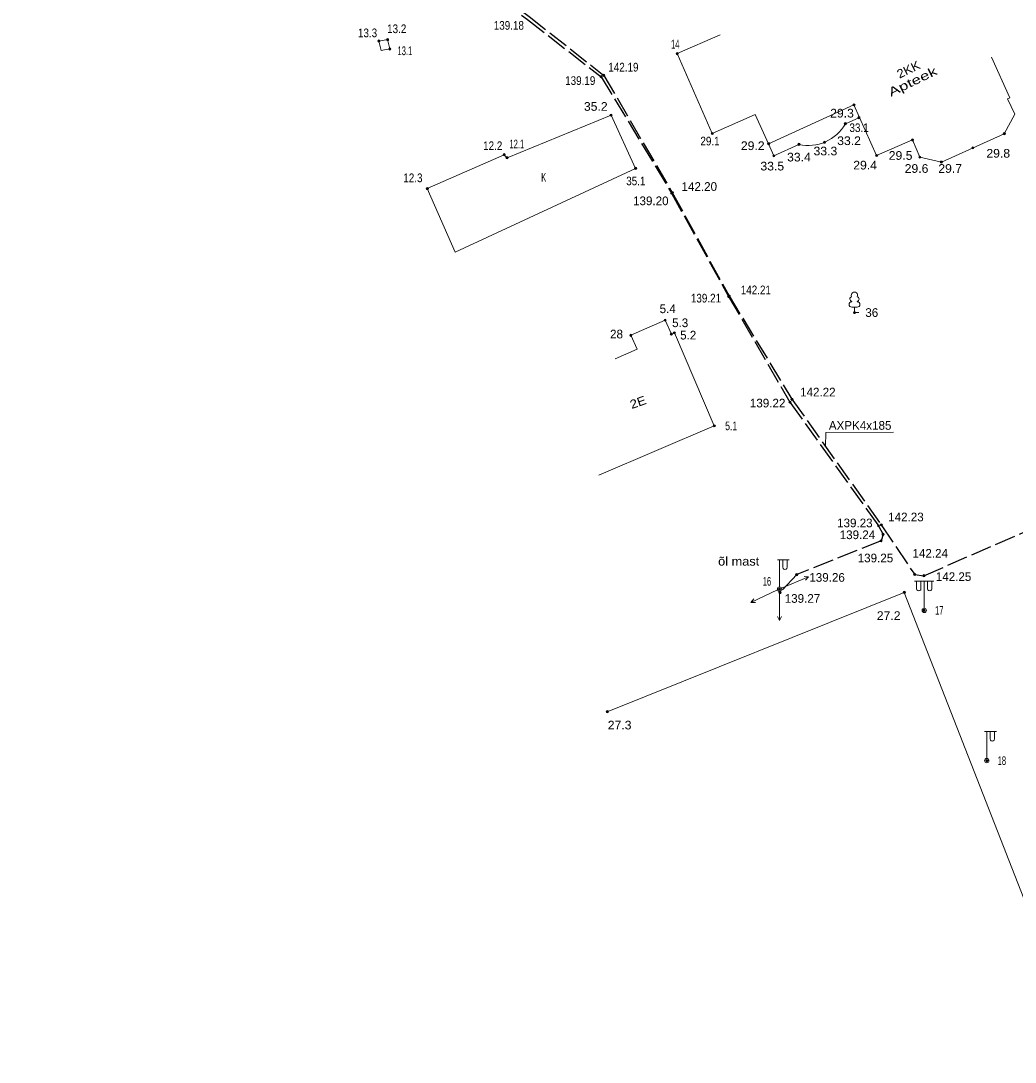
# Model space of a CAD drawing. Extents: x 641354 to 641652, y 6455764 to 6456197.
# Drawn here: x 641514.5 to 641606.1, y 6455927.2 to 6456023.2 of the extents above; entities that cross this region are included whole.
import ezdxf
from ezdxf.enums import TextEntityAlignment as Align

# ---------------------------------------------------------------- set-up
doc = ezdxf.new("R2010")
doc.units = 0
doc.header["$LTSCALE"] = 0.32
doc.header["$PDMODE"] = 32
doc.header["$PDSIZE"] = 0.16
doc.linetypes.add('LONG_DASHED', pattern=[7.5, 6, -1.5])
for name, color, linetype, lineweight in [('1', 7, 'Continuous', 13), ('10', 7, 'Continuous', 13), ('11', 7, 'Continuous', 13), ('12', 7, 'Continuous', 13), ('2', 7, 'Continuous', 13), ('21', 7, 'LONG_DASHED', 25), ('28', 7, 'Continuous', 13), ('54', 7, 'Continuous', 13), ('57', 7, 'Continuous', 13)]:
    doc.layers.add(name, color=color, linetype=linetype, lineweight=lineweight)
doc.layers.add('49', color=7, linetype='Continuous')
doc.layers.add('62', color=7, linetype='Continuous')

msp = doc.modelspace()

# ---------------------------------------------------------------- hatches: boundary and pattern name
at = {"layer": '54'}
for points in [[(641547.57, 6456021.35, 1), (641547.37, 6456021.35, 1)], [(641548.37, 6456021.48, 1), (641548.17, 6456021.48, 1)], [(641548.58, 6456020.62, 1), (641548.38, 6456020.62, 1)], [(641575.07, 6456020.19, 1), (641574.87, 6456020.19, 1)], [(641568.06, 6456018.06, 1), (641567.86, 6456018.06, 1)], [(641568.31, 6456018.18, 1), (641568.11, 6456018.18, 1)], [(641591.36, 6456015.47, 1), (641591.16, 6456015.47, 1)], [(641568.97, 6456014.51, 1), (641568.77, 6456014.51, 1)], [(641590.57, 6456013.73, 1), (641590.37, 6456013.73, 1)], [(641591.82, 6456014.28, 1), (641591.62, 6456014.28, 1)], [(641578.3, 6456012.83, 1), (641578.1, 6456012.83, 1)], [(641605.22, 6456012.81, 1), (641605.02, 6456012.81, 1)], [(641583.5, 6456011.88, 1), (641583.3, 6456011.88, 1)], [(641586.29, 6456011.82, 1), (641586.09, 6456011.82, 1)], [(641588.65, 6456012.02, 1), (641588.45, 6456012.02, 1)], [(641596.76, 6456012.23, 1), (641596.56, 6456012.23, 1)], [(641602.32, 6456011.5, 1), (641602.12, 6456011.5, 1)], [(641559.12, 6456010.87, 1), (641558.92, 6456010.87, 1)], [(641559.38, 6456010.59, 1), (641559.18, 6456010.59, 1)], [(641583.98, 6456010.77, 1), (641583.78, 6456010.77, 1)], [(641593.45, 6456010.8, 1), (641593.25, 6456010.8, 1)], [(641597.44, 6456010.64, 1), (641597.24, 6456010.64, 1)], [(641571.24, 6456009.61, 1), (641571.04, 6456009.61, 1)], [(641599.42, 6456010.19, 1), (641599.22, 6456010.19, 1)], [(641552.03, 6456007.75, 1), (641551.83, 6456007.75, 1)], [(641574.55, 6456007.33, 1), (641574.35, 6456007.33, 1)], [(641574.62, 6456007.38, 1), (641574.42, 6456007.38, 1)], [(641579.81, 6455997.8, 1), (641579.61, 6455997.8, 1)], [(641579.86, 6455997.85, 1), (641579.66, 6455997.85, 1)], [(641591.41, 6455996.32, 1), (641591.21, 6455996.32, 1)], [(641573.96, 6455995.62, 1), (641573.76, 6455995.62, 1)], [(641570.8, 6455994.23, 1), (641570.6, 6455994.23, 1)], [(641574.53, 6455994.33, 1), (641574.33, 6455994.33, 1)], [(641574.81, 6455994.45, 1), (641574.61, 6455994.45, 1)], [(641585.46, 6455988.06, 1), (641585.26, 6455988.06, 1)], [(641585.65, 6455988.33, 1), (641585.45, 6455988.33, 1)], [(641578.49, 6455985.88, 1), (641578.29, 6455985.88, 1)], [(641593.63, 6455976.66, 1), (641593.43, 6455976.66, 1)], [(641593.88, 6455976.76, 1), (641593.68, 6455976.76, 1)], [(641593.86, 6455975.28, 1), (641593.66, 6455975.28, 1)], [(641594.05, 6455975.88, 1), (641593.85, 6455975.88, 1)], [(641586.09, 6455972.17, 1), (641585.89, 6455972.17, 1)], [(641596.96, 6455972.18, 1), (641596.76, 6455972.18, 1)], [(641597.82, 6455972.07, 1), (641597.62, 6455972.07, 1)], [(641584.5, 6455970.84, 1), (641584.3, 6455970.84, 1)], [(641584.54, 6455970.5, 1), (641584.34, 6455970.5, 1)], [(641596, 6455970.53, 1), (641595.8, 6455970.53, 1)], [(641597.84, 6455968.87, 1), (641597.64, 6455968.87, 1)], [(641568.62, 6455959.53, 1), (641568.42, 6455959.53, 1)], [(641603.61, 6455955.02, 1), (641603.41, 6455955.02, 1)]]:
    msp.add_hatch(color=256, dxfattribs=at).paths.add_polyline_path(points)

# ---------------------------------------------------------------- linework, layer by layer
at = {"layer": '1'}
for p, q in [((641578.94, 6456021.93), (641574.97, 6456020.19)), ((641578.2, 6456012.83), (641574.97, 6456020.19)), ((641603.94, 6456019.86), (641605.64, 6456016.11)), ((641583.4, 6456011.88), (641591.26, 6456015.47)), ((641605.41, 6456016.01), (641605.64, 6456016.11)), ((641605.41, 6456016.01), (641606.09, 6456014.6)), ((641559.28, 6456010.59), (641568.87, 6456014.51)), ((641571.14, 6456009.61), (641568.87, 6456014.51)), ((641582.17, 6456014.57), (641578.2, 6456012.83)), ((641582.17, 6456014.57), (641583.4, 6456011.88)), ((641606.09, 6456014.6), (641605.12, 6456012.81)), ((641605.12, 6456012.81), (641599.32, 6456010.19)), ((641554.51, 6456001.9), (641571.14, 6456009.61)), ((641554.51, 6456001.9), (641551.93, 6456007.75)), ((641570.7, 6455994.23), (641573.86, 6455995.62)), ((641567.76, 6455981.32), (641578.39, 6455985.88))]:
    msp.add_line(p, q, dxfattribs=at)
for points in [[(641591.26, 6456015.47), (641593.35, 6456010.8), (641596.66, 6456012.23), (641597.34, 6456010.64), (641599.32, 6456010.19)], [(641559.28, 6456010.59), (641559.02, 6456010.87), (641551.93, 6456007.75)], [(641578.39, 6455985.88), (641574.71, 6455994.45), (641574.43, 6455994.33), (641573.86, 6455995.62)], [(641570.7, 6455994.23), (641571.27, 6455992.94), (641569.26, 6455992.07)]]:
    msp.add_lwpolyline(points, dxfattribs=at)
at = {"layer": '10'}
for p, q in [((641591.06, 6455997.35), (641591.06, 6455997.32)), ((641591.56, 6455997.35), (641591.56, 6455997.32)), ((641591.56, 6455996.82), (641591.06, 6455996.82))]:
    msp.add_line(p, q, dxfattribs=at)
msp.add_lwpolyline([(641591.71, 6455996.32), (641591.31, 6455996.32), (641591.31, 6455996.82)], dxfattribs=at)
for centre, radius, start, end in [((641591.31, 6455997.92), 0.2915, 332.5799, 207.4201), ((641591.06, 6455997.07), 0.25, 90.00001, 270), ((641591.11, 6455997.57), 0.2236, 105.2441, 257.07903), ((641591.51, 6455997.57), 0.2236, 282.92097, 74.7559), ((641591.56, 6455997.07), 0.25, 270, 89.99999)]:
    msp.add_arc(centre, radius, start, end, dxfattribs=at)
at = {"layer": '11'}
for p, q in [((641584.2, 6455973.54), (641585.3, 6455973.54)), ((641584.4, 6455973.54), (641584.4, 6455971.04)), ((641584.7, 6455973.54), (641584.7, 6455972.84)), ((641585.1, 6455973.54), (641585.1, 6455972.84)), ((641597.94, 6455971.57), (641596.84, 6455971.57)), ((641597.04, 6455971.57), (641597.04, 6455970.87)), ((641597.44, 6455971.57), (641597.44, 6455970.87)), ((641597.54, 6455971.57), (641598.64, 6455971.57)), ((641597.74, 6455971.57), (641597.74, 6455969.07)), ((641597.74, 6455971.57), (641597.74, 6455969.07)), ((641598.04, 6455971.57), (641598.04, 6455970.87)), ((641598.44, 6455971.57), (641598.44, 6455970.87)), ((641603.31, 6455957.72), (641604.41, 6455957.72)), ((641603.51, 6455957.72), (641603.51, 6455955.22)), ((641603.81, 6455957.72), (641603.81, 6455957.02)), ((641604.21, 6455957.72), (641604.21, 6455957.02))]:
    msp.add_line(p, q, dxfattribs=at)
for centre in [(641584.4, 6455970.84), (641597.74, 6455968.87), (641597.74, 6455968.87), (641603.51, 6455955.02)]:
    msp.add_circle(centre, 0.2, dxfattribs=at)
for centre, start, end in [((641584.9, 6455972.8398), 179.93931, 0.0607), ((641597.24, 6455970.8698), 179.9393, 0.06069), ((641598.24, 6455970.8698), 179.93931, 0.0607), ((641604.01, 6455957.0198), 179.93931, 0.0607)]:
    msp.add_arc(centre, 0.2, start, end, dxfattribs=at)
at = {"layer": '12'}
for p, q in [((641584.58, 6455970.92), (641587.08, 6455971.96)), ((641584.22, 6455970.76), (641581.77, 6455969.61)), ((641584.4, 6455970.64), (641584.41, 6455967.94))]:
    msp.add_line(p, q, dxfattribs=at)
for points in [[(641586.67, 6455971.98), (641587.08, 6455971.96), (641586.8, 6455971.65)], [(641582.18, 6455969.6), (641581.77, 6455969.61), (641582.03, 6455969.93)], [(641584.59, 6455968.3), (641584.41, 6455967.94), (641584.23, 6455968.31)]]:
    msp.add_lwpolyline(points, dxfattribs=at)
msp.add_circle((641584.4, 6455970.84), 0.2, dxfattribs=at)
msp.add_circle((641584.4, 6455970.84), 0.2, dxfattribs=at)
msp.add_circle((641584.4, 6455970.84), 0.2, dxfattribs=at)
at = {"layer": '2'}
msp.add_line((641591.72, 6456014.28), (641590.47, 6456013.73), dxfattribs=at)
for points in [[(641548.48, 6456020.62), (641548.27, 6456021.48), (641547.47, 6456021.35)], [(641547.47, 6456021.35), (641547.68, 6456020.49), (641548.48, 6456020.62)], [(641586.19, 6456011.82), (641583.88, 6456010.77), (641583.4, 6456011.88)]]:
    msp.add_lwpolyline(points, dxfattribs=at)
msp.add_arc((641587.0555, 6456015.6309), 3.908, 257.20999, 330.89355, dxfattribs=at)
at = {"layer": '21'}
for points in [[(641507.41, 6456040.06), (641517.5, 6456037.76), (641525, 6456036.53), (641527.1, 6456036.7), (641529.1, 6456037.41), (641534.8, 6456039.68), (641536.8, 6456039.9), (641541.44, 6456038.64), (641546.83, 6456034.55), (641552.98, 6456029.56), (641561.18, 6456023.32), (641567.96, 6456018.06), (641574.45, 6456007.33), (641579.71, 6455997.8), (641585.36, 6455988.06), (641593.53, 6455976.66), (641593.95, 6455975.88), (641593.76, 6455975.28), (641585.99, 6455972.17), (641584.44, 6455970.5)], [(641507.48, 6456040.29), (641517.55, 6456038.01), (641525.02, 6456036.71), (641527.12, 6456036.87), (641529.03, 6456037.48), (641534.61, 6456040.1), (641536.85, 6456040.19), (641541.41, 6456038.81), (641546.88, 6456034.64), (641553.1, 6456029.66), (641561.33, 6456023.6), (641568.21, 6456018.18), (641574.52, 6456007.38), (641579.76, 6455997.85), (641585.55, 6455988.33), (641593.78, 6455976.76), (641596.86, 6455972.18), (641597.72, 6455972.07), (641607.19, 6455976.19), (641616.26, 6455979.99), (641620.19, 6455981.62), (641620.82, 6455981.25), (641621.46, 6455979.89)]]:
    msp.add_lwpolyline(points, dxfattribs=at)
at = {"layer": '21', "linetype": 'Continuous', "lineweight": 13}
msp.add_lwpolyline([(641588.64, 6455983.99), (641588.68, 6455985.28), (641594.91, 6455985.29)], dxfattribs=at)
at = {"layer": '28'}
msp.add_lwpolyline([(641612.82, 6455927.23), (641595.9, 6455970.53), (641568.52, 6455959.53)], dxfattribs=at)
at = {"layer": '54'}
for centre in [(641547.47, 6456021.35), (641548.27, 6456021.48), (641548.48, 6456020.62), (641574.97, 6456020.19), (641567.96, 6456018.06), (641568.21, 6456018.18), (641591.26, 6456015.47), (641568.87, 6456014.51), (641590.47, 6456013.73), (641591.72, 6456014.28), (641578.2, 6456012.83), (641605.12, 6456012.81), (641583.4, 6456011.88), (641586.19, 6456011.82), (641588.55, 6456012.02), (641596.66, 6456012.23), (641602.22, 6456011.5), (641559.02, 6456010.87), (641559.28, 6456010.59), (641583.88, 6456010.77), (641593.35, 6456010.8), (641597.34, 6456010.64), (641571.14, 6456009.61), (641599.32, 6456010.19), (641551.93, 6456007.75), (641574.45, 6456007.33), (641574.52, 6456007.38), (641579.71, 6455997.8), (641579.76, 6455997.85), (641591.31, 6455996.32), (641573.86, 6455995.62), (641570.7, 6455994.23), (641574.43, 6455994.33), (641574.71, 6455994.45), (641585.36, 6455988.06), (641585.55, 6455988.33), (641578.39, 6455985.88), (641593.53, 6455976.66), (641593.78, 6455976.76), (641593.76, 6455975.28), (641593.95, 6455975.88), (641585.99, 6455972.17), (641596.86, 6455972.18), (641597.72, 6455972.07), (641584.4, 6455970.84), (641584.44, 6455970.5), (641595.9, 6455970.53), (641597.74, 6455968.87), (641568.52, 6455959.53), (641603.51, 6455955.02)]:
    msp.add_circle(centre, 0.1, dxfattribs=at)
for p in [(641547.47, 6456021.35), (641548.27, 6456021.48), (641548.48, 6456020.62), (641574.97, 6456020.19), (641567.96, 6456018.06), (641568.21, 6456018.18), (641591.26, 6456015.47), (641568.87, 6456014.51), (641590.47, 6456013.73), (641591.72, 6456014.28), (641578.2, 6456012.83), (641605.12, 6456012.81), (641583.4, 6456011.88), (641586.19, 6456011.82), (641588.55, 6456012.02), (641596.66, 6456012.23), (641602.22, 6456011.5), (641559.02, 6456010.87), (641559.28, 6456010.59), (641583.88, 6456010.77), (641593.35, 6456010.8), (641597.34, 6456010.64), (641571.14, 6456009.61), (641599.32, 6456010.19), (641551.93, 6456007.75), (641574.45, 6456007.33), (641574.52, 6456007.38), (641579.71, 6455997.8), (641579.76, 6455997.85), (641591.31, 6455996.32), (641573.86, 6455995.62), (641570.7, 6455994.23), (641574.43, 6455994.33), (641574.71, 6455994.45), (641585.36, 6455988.06), (641585.55, 6455988.33), (641578.39, 6455985.88), (641593.53, 6455976.66), (641593.78, 6455976.76), (641593.76, 6455975.28), (641593.95, 6455975.88), (641585.99, 6455972.17), (641596.86, 6455972.18), (641597.72, 6455972.07), (641584.4, 6455970.84), (641584.44, 6455970.5), (641595.9, 6455970.53), (641597.74, 6455968.87), (641568.52, 6455959.53), (641603.51, 6455955.02)]:
    msp.add_point(p, dxfattribs=at)

# ---------------------------------------------------------------- texts
at = {"layer": '21'}
msp.add_text('AXPK4x185', height=0.8, dxfattribs=at).set_placement((641588.95, 6455985.52))
at = {"layer": '49', "width": 0.85}
for s, p in [('139.18', (641558.06, 6456022.39)), ('142.19', (641568.62, 6456018.54)), ('139.19', (641564.64, 6456017.3)), ('142.21', (641580.83, 6455998.01)), ('139.21', (641576.23, 6455997.25))]:
    msp.add_text(s, height=0.8, dxfattribs=at).set_placement(p)
at = {"layer": '49'}
for s, p in [('142.20', (641575.37, 6456007.54)), ('139.20', (641570.9, 6456006.22)), ('142.22', (641586.3, 6455988.59)), ('139.22', (641581.67, 6455987.58)), ('139.23', (641589.71, 6455976.53)), ('142.23', (641594.42, 6455977.08)), ('139.24', (641589.95, 6455975.44)), ('142.24', (641596.66, 6455973.73)), ('139.25', (641591.61, 6455973.3)), ('139.26', (641587.15, 6455971.51)), ('142.25', (641598.81, 6455971.58)), ('139.27', (641584.88, 6455969.57))]:
    msp.add_text(s, height=0.8, dxfattribs=at).set_placement(p)
at = {"layer": '57'}
for s, rotation, width, p in [('2KK', 25.83, 1.1, (641596.4607, 6456018.3641)), ('Apteek', 25.83, 1.45, (641596.8457, 6456017.2577)), ('2E', 19.366, 1.15, (641571.4874, 6455987.6751))]:
    msp.add_text(s, height=0.8, rotation=rotation, dxfattribs=dict(at, width=width)).set_placement(p, align=Align.CENTER)
at = {"layer": '57', "width": 0.65}
msp.add_text('K', height=0.8, dxfattribs=at).set_placement((641562.665, 6456008.39), align=Align.CENTER)
at = {"layer": '57', "width": 1.1}
msp.add_text('õl mast', height=0.8, dxfattribs=at).set_placement((641578.74, 6455973))
at = {"layer": '62'}
for s, width, p in [('13.3', 0.85, (641545.54, 6456021.7)), ('13.2', 0.85, (641548.23, 6456022.08)), ('14', 0.6, (641574.4, 6456020.66)), ('13.1', 0.65, (641549.19, 6456020.05)), ('35.2', 1.05, (641566.37, 6456014.92)), ('29.3', 1.05, (641589.07, 6456014.3)), ('33.1', 0.85, (641590.85, 6456012.96)), ('29.1', 0.85, (641577.11, 6456011.73)), ('33.2', 1.05, (641589.72, 6456011.76)), ('12.2', 0.85, (641557.08, 6456011.3)), ('12.1', 0.65, (641559.51, 6456011.46)), ('29.2', 1.05, (641580.84, 6456011.3)), ('33.3', 1.05, (641587.54, 6456010.81)), ('33.4', 1.05, (641585.1, 6456010.25)), ('29.5', 1.05, (641594.47, 6456010.4)), ('29.8', 1.05, (641603.47, 6456010.6)), ('33.5', 1.05, (641582.64, 6456009.42)), ('29.4', 1.05, (641591.2, 6456009.51)), ('29.6', 1.05, (641595.94, 6456009.2)), ('29.7', 1.05, (641599.04, 6456009.2)), ('12.3', 0.85, (641549.72, 6456008.34)), ('35.1', 0.85, (641570.27, 6456008.05)), ('5.1', 0.75, (641579.39, 6455985.48)), ('16', 0.65, (641582.86, 6455971.15)), ('27.2', 1.05, (641593.37, 6455967.99)), ('17', 0.6, (641598.74, 6455968.47)), ('27.3', 1.05, (641568.57, 6455957.9)), ('18', 0.6, (641604.51, 6455954.62))]:
    msp.add_text(s, height=0.8, dxfattribs=dict(at, width=width)).set_placement(p)
for s, p in [('5.4', (641573.35, 6455996.27)), ('36', (641592.31, 6455995.92)), ('5.3', (641574.5, 6455994.98)), ('28', (641568.78, 6455993.94)), ('5.2', (641575.24, 6455993.84))]:
    msp.add_text(s, height=0.8, dxfattribs=at).set_placement(p)

doc.saveas('drawing.dxf')
